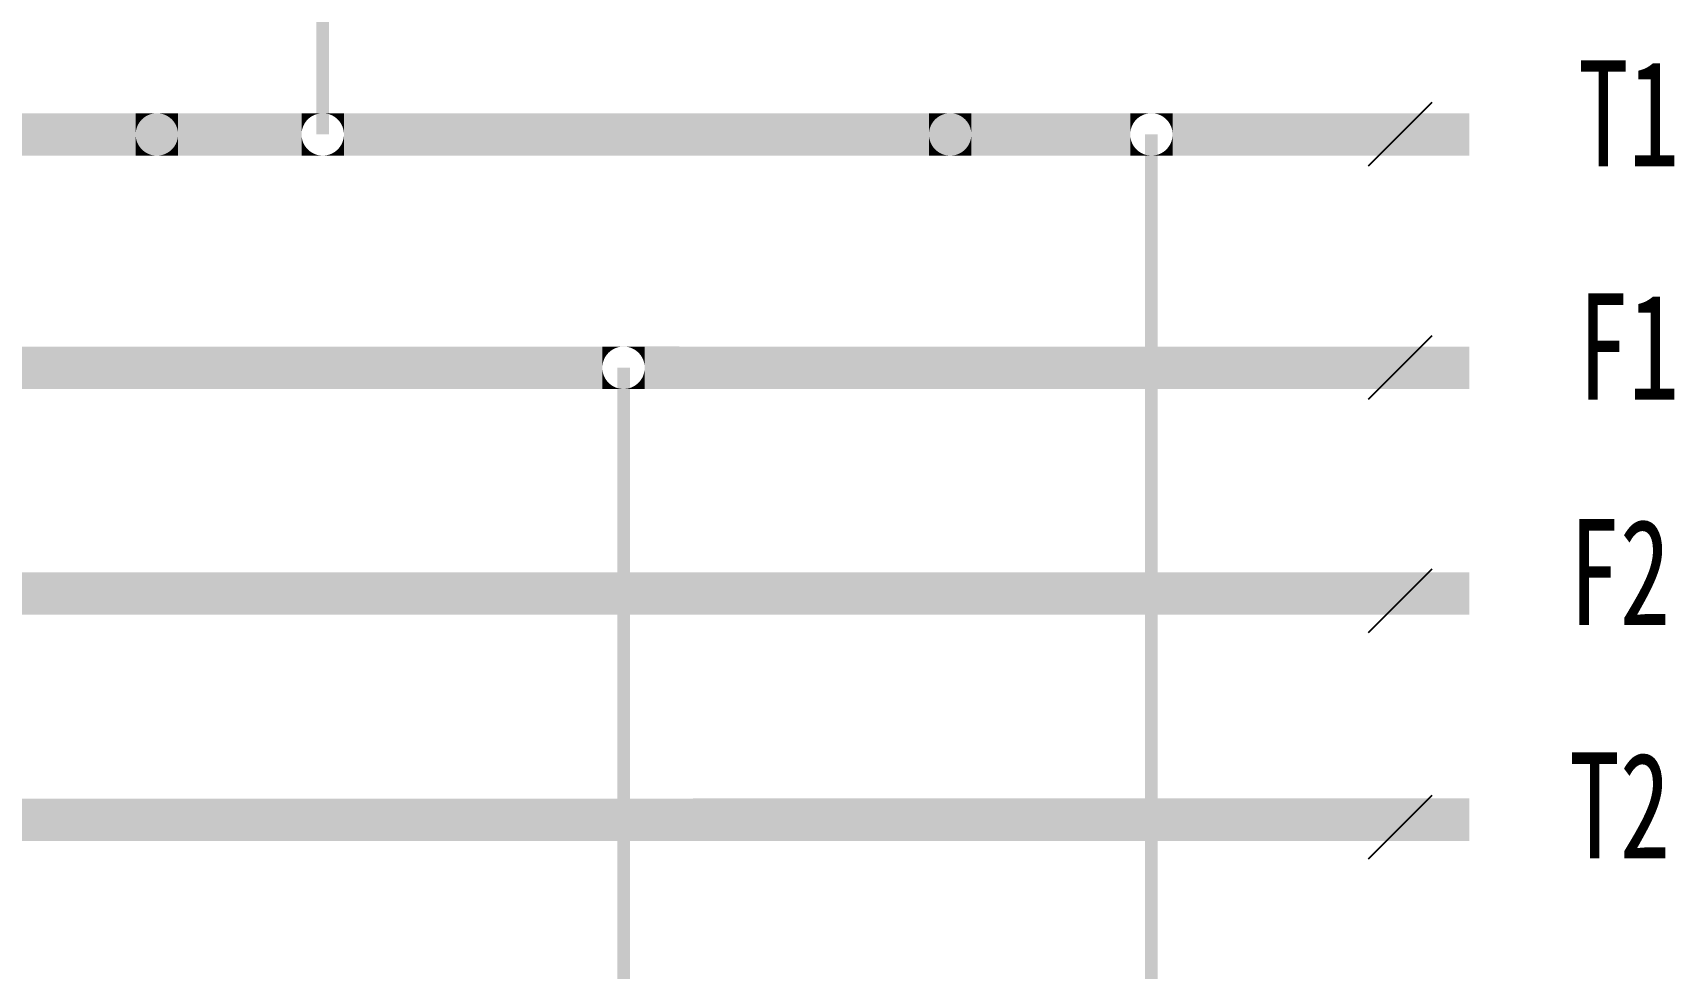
# Model space of a CAD drawing. Header units: millimetres. Extents: x 10667 to 23854, y -3427 to -2899.
# Drawn here: x 19593.9 to 19671.3, y -3181.9 to -3137.8 of the extents above; entities that cross this region are included whole.
import ezdxf

# ---------------------------------------------------------------- set-up
doc = ezdxf.new("R2010")
doc.units = ezdxf.units.MM
doc.header["$LTSCALE"] = 10
doc.layers.add('设备编号', color=2, linetype='Continuous')
doc.layers.add('连 接 线', color=1, linetype='Continuous')
doc.styles.add('HZ', font='SimSun.ttf', dxfattribs={"width": 0.7})

msp = doc.modelspace()

# ---------------------------------------------------------------- linework, layer by layer
at = {"layer": '连 接 线', "color": 3}
for p, q in [((19659.873, -3141.124), (19656.873, -3144.124)), ((19659.873, -3152.124), (19656.873, -3155.124)), ((19659.873, -3152.124), (19656.873, -3155.124)), ((19659.873, -3163.124), (19656.873, -3166.124)), ((19659.874, -3173.79), (19656.874, -3176.79))]:
    msp.add_line(p, q, dxfattribs=at)
at = {"layer": '连 接 线'}
for points, const_width in [([(19607.557, -3133.971), (19607.557, -3142.624)], 0.6), ([(19646.651, -3183.721), (19646.651, -3142.625)], 0.6), ([(19585.729, -3153.626), (19620.747, -3153.625)], 2), ([(19622.747, -3153.623), (19660.494, -3153.624)], 2), ([(19660.494, -3153.624), (19646.672, -3153.624)], 2), ([(19621.747, -3183.721), (19621.747, -3153.625)], 0.6), ([(19625.696, -3164.268), (19579.299, -3164.272)], 2), ([(19660.484, -3164.269), (19625.696, -3164.268)], 2), ([(19661.646, -3164.268), (19660.484, -3164.269)], 2), ([(19661.646, -3174.927), (19641.653, -3174.933)], 2), ([(19599.731, -3174.935), (19523.72, -3174.937)], 2), ([(19642.189, -3174.933), (19599.731, -3174.936)], 2), ([(19639.653, -3174.933), (19661.646, -3174.933)], 2), ([(19661.646, -3174.933), (19642.189, -3174.933)], 2)]:
    msp.add_lwpolyline(points, dxfattribs=dict(at, const_width=const_width))
at = {"layer": '连 接 线', "color": 1, "const_width": 2}
for points in [[(19573.065, -3142.624), (19603.449, -3142.624)], [(19600.731, -3142.624), (19606.559, -3142.624)], [(19608.557, -3142.624), (19642.189, -3142.624)], [(19642.189, -3142.624), (19645.652, -3142.624)], [(19647.641, -3142.624), (19661.646, -3142.624)], [(19642.773, -3153.624), (19661.646, -3153.624)]]:
    msp.add_lwpolyline(points, dxfattribs=at)
at = {"layer": '连 接 线'}
for points in [[(19598.731, -3141.625), (19599.731, -3141.625), (19598.731, -3141.629), (19599.818, -3141.629)], [(19598.731, -3141.629), (19599.644, -3141.629), (19598.731, -3141.625), (19599.731, -3141.625)], [(19598.731, -3141.629), (19599.818, -3141.629), (19598.731, -3141.64), (19599.905, -3141.64)], [(19598.731, -3141.64), (19599.557, -3141.64), (19598.731, -3141.629), (19599.644, -3141.629)], [(19598.731, -3141.659), (19599.472, -3141.659), (19598.731, -3141.64), (19599.557, -3141.64)], [(19598.731, -3141.685), (19599.389, -3141.685), (19598.731, -3141.659), (19599.472, -3141.659)], [(19598.731, -3141.719), (19599.308, -3141.719), (19598.731, -3141.685), (19599.389, -3141.685)], [(19598.731, -3141.759), (19599.231, -3141.759), (19598.731, -3141.719), (19599.308, -3141.719)], [(19598.731, -3141.806), (19599.157, -3141.806), (19598.731, -3141.759), (19599.231, -3141.759)], [(19598.731, -3141.859), (19599.088, -3141.859), (19598.731, -3141.806), (19599.157, -3141.806)], [(19598.731, -3141.918), (19599.024, -3141.918), (19598.731, -3141.859), (19599.088, -3141.859)], [(19598.731, -3141.982), (19598.965, -3141.982), (19598.731, -3141.918), (19599.024, -3141.918)], [(19598.731, -3142.051), (19598.912, -3142.051), (19598.731, -3141.982), (19598.965, -3141.982)], [(19598.731, -3142.125), (19598.865, -3142.125), (19598.731, -3142.051), (19598.912, -3142.051)], [(19598.731, -3142.202), (19598.825, -3142.202), (19598.731, -3142.125), (19598.865, -3142.125)], [(19599.818, -3141.629), (19600.731, -3141.629), (19599.731, -3141.625), (19600.731, -3141.625)], [(19599.905, -3141.64), (19600.731, -3141.64), (19599.818, -3141.629), (19600.731, -3141.629)], [(19599.99, -3141.659), (19600.731, -3141.659), (19599.905, -3141.64), (19600.731, -3141.64)], [(19600.073, -3141.685), (19600.731, -3141.685), (19599.99, -3141.659), (19600.731, -3141.659)], [(19600.154, -3141.719), (19600.731, -3141.719), (19600.073, -3141.685), (19600.731, -3141.685)], [(19600.231, -3141.759), (19600.731, -3141.759), (19600.154, -3141.719), (19600.731, -3141.719)], [(19600.305, -3141.806), (19600.731, -3141.806), (19600.231, -3141.759), (19600.731, -3141.759)], [(19600.374, -3141.859), (19600.731, -3141.859), (19600.305, -3141.806), (19600.731, -3141.806)], [(19600.438, -3141.918), (19600.731, -3141.918), (19600.374, -3141.859), (19600.731, -3141.859)], [(19600.497, -3141.982), (19600.731, -3141.982), (19600.438, -3141.918), (19600.731, -3141.918)], [(19600.55, -3142.051), (19600.731, -3142.051), (19600.497, -3141.982), (19600.731, -3141.982)], [(19600.597, -3142.125), (19600.731, -3142.125), (19600.55, -3142.051), (19600.731, -3142.051)], [(19600.637, -3142.202), (19600.731, -3142.202), (19600.597, -3142.125), (19600.731, -3142.125)], [(19607.557, -3141.624), (19606.557, -3141.624), (19607.47, -3141.628), (19606.557, -3141.628)], [(19606.557, -3141.625), (19607.557, -3141.625), (19606.557, -3141.629), (19607.644, -3141.629)], [(19606.557, -3141.629), (19607.47, -3141.629), (19606.557, -3141.625), (19607.557, -3141.625)], [(19606.557, -3141.625), (19607.557, -3141.625), (19606.557, -3141.629), (19607.644, -3141.629)], [(19606.557, -3141.629), (19607.47, -3141.629), (19606.557, -3141.625), (19607.557, -3141.625)], [(19607.47, -3141.628), (19606.557, -3141.628), (19607.383, -3141.639), (19606.557, -3141.639)], [(19606.557, -3141.629), (19607.644, -3141.629), (19606.557, -3141.64), (19607.73, -3141.64)], [(19606.557, -3141.64), (19607.383, -3141.64), (19606.557, -3141.629), (19607.47, -3141.629)], [(19606.557, -3141.629), (19607.644, -3141.629), (19606.557, -3141.64), (19607.73, -3141.64)], [(19606.557, -3141.64), (19607.383, -3141.64), (19606.557, -3141.629), (19607.47, -3141.629)], [(19607.383, -3141.639), (19606.557, -3141.639), (19607.298, -3141.658), (19606.557, -3141.658)], [(19606.557, -3141.659), (19607.298, -3141.659), (19606.557, -3141.64), (19607.383, -3141.64)], [(19606.557, -3141.659), (19607.298, -3141.659), (19606.557, -3141.64), (19607.383, -3141.64)], [(19607.298, -3141.658), (19606.557, -3141.658), (19607.215, -3141.684), (19606.557, -3141.684)], [(19606.557, -3141.685), (19607.215, -3141.685), (19606.557, -3141.659), (19607.298, -3141.659)], [(19606.557, -3141.685), (19607.215, -3141.685), (19606.557, -3141.659), (19607.298, -3141.659)], [(19607.215, -3141.684), (19606.557, -3141.684), (19607.134, -3141.718), (19606.557, -3141.718)], [(19606.557, -3141.719), (19607.134, -3141.719), (19606.557, -3141.685), (19607.215, -3141.685)], [(19606.557, -3141.719), (19607.134, -3141.719), (19606.557, -3141.685), (19607.215, -3141.685)], [(19607.134, -3141.718), (19606.557, -3141.718), (19607.057, -3141.758), (19606.557, -3141.758)], [(19606.557, -3141.759), (19607.057, -3141.759), (19606.557, -3141.719), (19607.134, -3141.719)], [(19606.557, -3141.759), (19607.057, -3141.759), (19606.557, -3141.719), (19607.134, -3141.719)], [(19607.057, -3141.758), (19606.557, -3141.758), (19606.983, -3141.805), (19606.557, -3141.805)], [(19606.557, -3141.806), (19606.983, -3141.806), (19606.557, -3141.759), (19607.057, -3141.759)], [(19606.557, -3141.806), (19606.983, -3141.806), (19606.557, -3141.759), (19607.057, -3141.759)], [(19606.983, -3141.805), (19606.557, -3141.805), (19606.914, -3141.858), (19606.557, -3141.858)], [(19606.557, -3141.859), (19606.914, -3141.859), (19606.557, -3141.806), (19606.983, -3141.806)], [(19606.557, -3141.859), (19606.914, -3141.859), (19606.557, -3141.806), (19606.983, -3141.806)], [(19606.914, -3141.858), (19606.557, -3141.858), (19606.85, -3141.917), (19606.557, -3141.917)], [(19606.557, -3141.918), (19606.85, -3141.918), (19606.557, -3141.859), (19606.914, -3141.859)], [(19606.557, -3141.918), (19606.85, -3141.918), (19606.557, -3141.859), (19606.914, -3141.859)], [(19606.85, -3141.917), (19606.557, -3141.917), (19606.791, -3141.981), (19606.557, -3141.981)], [(19606.557, -3141.982), (19606.791, -3141.982), (19606.557, -3141.918), (19606.85, -3141.918)], [(19606.557, -3141.982), (19606.791, -3141.982), (19606.557, -3141.918), (19606.85, -3141.918)], [(19606.791, -3141.981), (19606.557, -3141.981), (19606.738, -3142.05), (19606.557, -3142.05)], [(19606.557, -3142.051), (19606.738, -3142.051), (19606.557, -3141.982), (19606.791, -3141.982)], [(19606.557, -3142.051), (19606.738, -3142.051), (19606.557, -3141.982), (19606.791, -3141.982)], [(19606.738, -3142.05), (19606.557, -3142.05), (19606.691, -3142.124), (19606.557, -3142.124)], [(19606.557, -3142.125), (19606.691, -3142.125), (19606.557, -3142.051), (19606.738, -3142.051)], [(19606.557, -3142.125), (19606.691, -3142.125), (19606.557, -3142.051), (19606.738, -3142.051)], [(19606.691, -3142.124), (19606.557, -3142.124), (19606.65, -3142.201), (19606.557, -3142.201)], [(19606.557, -3142.202), (19606.65, -3142.202), (19606.557, -3142.125), (19606.691, -3142.125)], [(19606.557, -3142.202), (19606.65, -3142.202), (19606.557, -3142.125), (19606.691, -3142.125)], [(19608.557, -3141.628), (19607.644, -3141.628), (19608.557, -3141.624), (19607.557, -3141.624)], [(19607.644, -3141.629), (19608.557, -3141.629), (19607.557, -3141.625), (19608.557, -3141.625)], [(19607.644, -3141.629), (19608.557, -3141.629), (19607.557, -3141.625), (19608.557, -3141.625)], [(19608.557, -3141.639), (19607.73, -3141.639), (19608.557, -3141.628), (19607.644, -3141.628)], [(19607.73, -3141.64), (19608.557, -3141.64), (19607.644, -3141.629), (19608.557, -3141.629)], [(19607.73, -3141.64), (19608.557, -3141.64), (19607.644, -3141.629), (19608.557, -3141.629)], [(19608.557, -3141.658), (19607.816, -3141.658), (19608.557, -3141.639), (19607.73, -3141.639)], [(19607.816, -3141.659), (19608.557, -3141.659), (19607.73, -3141.64), (19608.557, -3141.64)], [(19607.816, -3141.659), (19608.557, -3141.659), (19607.73, -3141.64), (19608.557, -3141.64)], [(19608.557, -3141.684), (19607.899, -3141.684), (19608.557, -3141.658), (19607.816, -3141.658)], [(19607.899, -3141.685), (19608.557, -3141.685), (19607.816, -3141.659), (19608.557, -3141.659)], [(19607.899, -3141.685), (19608.557, -3141.685), (19607.816, -3141.659), (19608.557, -3141.659)], [(19608.557, -3141.718), (19607.979, -3141.718), (19608.557, -3141.684), (19607.899, -3141.684)], [(19607.979, -3141.719), (19608.557, -3141.719), (19607.899, -3141.685), (19608.557, -3141.685)], [(19607.979, -3141.719), (19608.557, -3141.719), (19607.899, -3141.685), (19608.557, -3141.685)], [(19608.557, -3141.758), (19608.057, -3141.758), (19608.557, -3141.718), (19607.979, -3141.718)], [(19608.057, -3141.759), (19608.557, -3141.759), (19607.979, -3141.719), (19608.557, -3141.719)], [(19608.057, -3141.759), (19608.557, -3141.759), (19607.979, -3141.719), (19608.557, -3141.719)], [(19608.557, -3141.805), (19608.13, -3141.805), (19608.557, -3141.758), (19608.057, -3141.758)], [(19608.13, -3141.806), (19608.557, -3141.806), (19608.057, -3141.759), (19608.557, -3141.759)], [(19608.13, -3141.806), (19608.557, -3141.806), (19608.057, -3141.759), (19608.557, -3141.759)], [(19608.557, -3141.858), (19608.199, -3141.858), (19608.557, -3141.805), (19608.13, -3141.805)], [(19608.199, -3141.859), (19608.557, -3141.859), (19608.13, -3141.806), (19608.557, -3141.806)], [(19608.199, -3141.859), (19608.557, -3141.859), (19608.13, -3141.806), (19608.557, -3141.806)], [(19608.557, -3141.917), (19608.264, -3141.917), (19608.557, -3141.858), (19608.199, -3141.858)], [(19608.264, -3141.918), (19608.557, -3141.918), (19608.199, -3141.859), (19608.557, -3141.859)], [(19608.264, -3141.918), (19608.557, -3141.918), (19608.199, -3141.859), (19608.557, -3141.859)], [(19608.557, -3141.981), (19608.323, -3141.981), (19608.557, -3141.917), (19608.264, -3141.917)], [(19608.323, -3141.982), (19608.557, -3141.982), (19608.264, -3141.918), (19608.557, -3141.918)], [(19608.323, -3141.982), (19608.557, -3141.982), (19608.264, -3141.918), (19608.557, -3141.918)], [(19608.557, -3142.05), (19608.376, -3142.05), (19608.557, -3141.981), (19608.323, -3141.981)], [(19608.376, -3142.051), (19608.557, -3142.051), (19608.323, -3141.982), (19608.557, -3141.982)], [(19608.376, -3142.051), (19608.557, -3142.051), (19608.323, -3141.982), (19608.557, -3141.982)], [(19608.557, -3142.124), (19608.423, -3142.124), (19608.557, -3142.05), (19608.376, -3142.05)], [(19608.423, -3142.125), (19608.557, -3142.125), (19608.376, -3142.051), (19608.557, -3142.051)], [(19608.423, -3142.125), (19608.557, -3142.125), (19608.376, -3142.051), (19608.557, -3142.051)], [(19608.557, -3142.201), (19608.463, -3142.201), (19608.557, -3142.124), (19608.423, -3142.124)], [(19608.463, -3142.202), (19608.557, -3142.202), (19608.423, -3142.125), (19608.557, -3142.125)], [(19608.463, -3142.202), (19608.557, -3142.202), (19608.423, -3142.125), (19608.557, -3142.125)], [(19636.155, -3141.624), (19637.155, -3141.624), (19636.155, -3141.628), (19637.242, -3141.628)], [(19636.155, -3141.628), (19637.068, -3141.628), (19636.155, -3141.624), (19637.155, -3141.624)], [(19636.155, -3141.628), (19637.242, -3141.628), (19636.155, -3141.639), (19637.329, -3141.639)], [(19636.155, -3141.639), (19636.982, -3141.639), (19636.155, -3141.628), (19637.068, -3141.628)], [(19636.155, -3141.658), (19636.896, -3141.658), (19636.155, -3141.639), (19636.982, -3141.639)], [(19636.155, -3141.684), (19636.813, -3141.684), (19636.155, -3141.658), (19636.896, -3141.658)], [(19636.155, -3141.718), (19636.733, -3141.718), (19636.155, -3141.684), (19636.813, -3141.684)], [(19636.155, -3141.758), (19636.655, -3141.758), (19636.155, -3141.718), (19636.733, -3141.718)], [(19636.155, -3141.805), (19636.582, -3141.805), (19636.155, -3141.758), (19636.655, -3141.758)], [(19636.155, -3141.858), (19636.512, -3141.858), (19636.155, -3141.805), (19636.582, -3141.805)], [(19636.155, -3141.917), (19636.448, -3141.917), (19636.155, -3141.858), (19636.512, -3141.858)], [(19636.155, -3141.981), (19636.389, -3141.981), (19636.155, -3141.917), (19636.448, -3141.917)], [(19636.155, -3142.05), (19636.336, -3142.05), (19636.155, -3141.981), (19636.389, -3141.981)], [(19636.155, -3142.124), (19636.289, -3142.124), (19636.155, -3142.05), (19636.336, -3142.05)], [(19636.155, -3142.201), (19636.249, -3142.201), (19636.155, -3142.124), (19636.289, -3142.124)], [(19637.242, -3141.628), (19638.155, -3141.628), (19637.155, -3141.624), (19638.155, -3141.624)], [(19637.329, -3141.639), (19638.155, -3141.639), (19637.242, -3141.628), (19638.155, -3141.628)], [(19637.414, -3141.658), (19638.155, -3141.658), (19637.329, -3141.639), (19638.155, -3141.639)], [(19637.497, -3141.684), (19638.155, -3141.684), (19637.414, -3141.658), (19638.155, -3141.658)], [(19637.578, -3141.718), (19638.155, -3141.718), (19637.497, -3141.684), (19638.155, -3141.684)], [(19637.655, -3141.758), (19638.155, -3141.758), (19637.578, -3141.718), (19638.155, -3141.718)], [(19637.729, -3141.805), (19638.155, -3141.805), (19637.655, -3141.758), (19638.155, -3141.758)], [(19637.798, -3141.858), (19638.155, -3141.858), (19637.729, -3141.805), (19638.155, -3141.805)], [(19637.862, -3141.917), (19638.155, -3141.917), (19637.798, -3141.858), (19638.155, -3141.858)], [(19637.921, -3141.981), (19638.155, -3141.981), (19637.862, -3141.917), (19638.155, -3141.917)], [(19637.974, -3142.05), (19638.155, -3142.05), (19637.921, -3141.981), (19638.155, -3141.981)], [(19638.021, -3142.124), (19638.155, -3142.124), (19637.974, -3142.05), (19638.155, -3142.05)], [(19638.062, -3142.201), (19638.155, -3142.201), (19638.021, -3142.124), (19638.155, -3142.124)], [(19645.65, -3141.624), (19646.65, -3141.624), (19645.65, -3141.628), (19646.737, -3141.628)], [(19645.65, -3141.628), (19646.563, -3141.628), (19645.65, -3141.624), (19646.65, -3141.624)], [(19645.65, -3141.628), (19646.737, -3141.628), (19645.65, -3141.639), (19646.824, -3141.639)], [(19645.65, -3141.639), (19646.477, -3141.639), (19645.65, -3141.628), (19646.563, -3141.628)], [(19645.65, -3141.658), (19646.392, -3141.658), (19645.65, -3141.639), (19646.477, -3141.639)], [(19645.65, -3141.684), (19646.308, -3141.684), (19645.65, -3141.658), (19646.392, -3141.658)], [(19645.65, -3141.718), (19646.228, -3141.718), (19645.65, -3141.684), (19646.308, -3141.684)], [(19645.65, -3141.758), (19646.15, -3141.758), (19645.65, -3141.718), (19646.228, -3141.718)], [(19645.65, -3141.805), (19646.077, -3141.805), (19645.65, -3141.758), (19646.15, -3141.758)], [(19645.65, -3141.858), (19646.008, -3141.858), (19645.65, -3141.805), (19646.077, -3141.805)], [(19645.65, -3141.917), (19645.943, -3141.917), (19645.65, -3141.858), (19646.008, -3141.858)], [(19645.65, -3141.981), (19645.884, -3141.981), (19645.65, -3141.917), (19645.943, -3141.917)], [(19645.65, -3142.05), (19645.831, -3142.05), (19645.65, -3141.981), (19645.884, -3141.981)], [(19645.65, -3142.124), (19645.784, -3142.124), (19645.65, -3142.05), (19645.831, -3142.05)], [(19645.65, -3142.201), (19645.744, -3142.201), (19645.65, -3142.124), (19645.784, -3142.124)], [(19646.737, -3141.628), (19647.65, -3141.628), (19646.65, -3141.624), (19647.65, -3141.624)], [(19646.824, -3141.639), (19647.65, -3141.639), (19646.737, -3141.628), (19647.65, -3141.628)], [(19646.909, -3141.658), (19647.65, -3141.658), (19646.824, -3141.639), (19647.65, -3141.639)], [(19646.992, -3141.684), (19647.65, -3141.684), (19646.909, -3141.658), (19647.65, -3141.658)], [(19647.073, -3141.718), (19647.65, -3141.718), (19646.992, -3141.684), (19647.65, -3141.684)], [(19647.15, -3141.758), (19647.65, -3141.758), (19647.073, -3141.718), (19647.65, -3141.718)], [(19647.224, -3141.805), (19647.65, -3141.805), (19647.15, -3141.758), (19647.65, -3141.758)], [(19647.293, -3141.858), (19647.65, -3141.858), (19647.224, -3141.805), (19647.65, -3141.805)], [(19647.357, -3141.917), (19647.65, -3141.917), (19647.293, -3141.858), (19647.65, -3141.858)], [(19647.416, -3141.981), (19647.65, -3141.981), (19647.357, -3141.917), (19647.65, -3141.917)], [(19647.469, -3142.05), (19647.65, -3142.05), (19647.416, -3141.981), (19647.65, -3141.981)], [(19647.516, -3142.124), (19647.65, -3142.124), (19647.469, -3142.05), (19647.65, -3142.05)], [(19647.557, -3142.201), (19647.65, -3142.201), (19647.516, -3142.124), (19647.65, -3142.124)], [(19598.731, -3142.283), (19598.791, -3142.283), (19598.731, -3142.202), (19598.825, -3142.202)], [(19598.731, -3142.366), (19598.765, -3142.366), (19598.731, -3142.283), (19598.791, -3142.283)], [(19598.731, -3142.451), (19598.746, -3142.451), (19598.731, -3142.366), (19598.765, -3142.366)], [(19598.731, -3142.538), (19598.735, -3142.538), (19598.731, -3142.451), (19598.746, -3142.451)], [(19598.731, -3142.625), (19598.731, -3142.625), (19598.731, -3142.538), (19598.735, -3142.538)], [(19598.731, -3142.625), (19598.731, -3142.625), (19598.731, -3142.712), (19598.735, -3142.712)], [(19598.731, -3142.712), (19598.735, -3142.712), (19598.731, -3142.798), (19598.746, -3142.798)], [(19598.731, -3142.798), (19598.746, -3142.798), (19598.731, -3142.884), (19598.765, -3142.884)], [(19598.731, -3142.884), (19598.765, -3142.884), (19598.731, -3142.967), (19598.791, -3142.967)], [(19600.671, -3142.283), (19600.731, -3142.283), (19600.637, -3142.202), (19600.731, -3142.202)], [(19600.697, -3142.366), (19600.731, -3142.366), (19600.671, -3142.283), (19600.731, -3142.283)], [(19600.671, -3142.967), (19600.731, -3142.967), (19600.697, -3142.884), (19600.731, -3142.884)], [(19600.716, -3142.451), (19600.731, -3142.451), (19600.697, -3142.366), (19600.731, -3142.366)], [(19600.697, -3142.884), (19600.731, -3142.884), (19600.716, -3142.798), (19600.731, -3142.798)], [(19600.727, -3142.538), (19600.731, -3142.538), (19600.716, -3142.451), (19600.731, -3142.451)], [(19600.716, -3142.798), (19600.731, -3142.798), (19600.727, -3142.712), (19600.731, -3142.712)], [(19600.731, -3142.625), (19600.731, -3142.625), (19600.727, -3142.538), (19600.731, -3142.538)], [(19600.727, -3142.712), (19600.731, -3142.712), (19600.731, -3142.625)], [(19606.65, -3142.201), (19606.557, -3142.201), (19606.617, -3142.282), (19606.557, -3142.282)], [(19606.557, -3142.283), (19606.617, -3142.283), (19606.557, -3142.202), (19606.65, -3142.202)], [(19606.557, -3142.283), (19606.617, -3142.283), (19606.557, -3142.202), (19606.65, -3142.202)], [(19606.617, -3142.282), (19606.557, -3142.282), (19606.591, -3142.365), (19606.557, -3142.365)], [(19606.557, -3142.366), (19606.591, -3142.366), (19606.557, -3142.283), (19606.617, -3142.283)], [(19606.557, -3142.366), (19606.591, -3142.366), (19606.557, -3142.283), (19606.617, -3142.283)], [(19606.591, -3142.365), (19606.557, -3142.365), (19606.572, -3142.45), (19606.557, -3142.45)], [(19606.557, -3142.451), (19606.572, -3142.451), (19606.557, -3142.366), (19606.591, -3142.366)], [(19606.557, -3142.451), (19606.572, -3142.451), (19606.557, -3142.366), (19606.591, -3142.366)], [(19606.572, -3142.45), (19606.557, -3142.45), (19606.561, -3142.537), (19606.557, -3142.537)], [(19606.557, -3142.538), (19606.561, -3142.538), (19606.557, -3142.451), (19606.572, -3142.451)], [(19606.557, -3142.538), (19606.561, -3142.538), (19606.557, -3142.451), (19606.572, -3142.451)], [(19606.561, -3142.537), (19606.557, -3142.537), (19606.557, -3142.624)], [(19606.557, -3142.625), (19606.557, -3142.625), (19606.557, -3142.538), (19606.561, -3142.538)], [(19606.557, -3142.625), (19606.557, -3142.625), (19606.557, -3142.538), (19606.561, -3142.538)], [(19606.557, -3142.624), (19606.557, -3142.624), (19606.561, -3142.711), (19606.557, -3142.711)], [(19606.557, -3142.625), (19606.557, -3142.625), (19606.557, -3142.712), (19606.561, -3142.712)], [(19606.557, -3142.625), (19606.557, -3142.625), (19606.557, -3142.712), (19606.561, -3142.712)], [(19606.561, -3142.711), (19606.557, -3142.711), (19606.572, -3142.798), (19606.557, -3142.798)], [(19606.557, -3142.712), (19606.561, -3142.712), (19606.557, -3142.798), (19606.572, -3142.798)], [(19606.557, -3142.712), (19606.561, -3142.712), (19606.557, -3142.798), (19606.572, -3142.798)], [(19606.557, -3142.798), (19606.572, -3142.798), (19606.557, -3142.884), (19606.591, -3142.884)], [(19606.557, -3142.798), (19606.572, -3142.798), (19606.557, -3142.884), (19606.591, -3142.884)], [(19606.572, -3142.798), (19606.557, -3142.798), (19606.591, -3142.883), (19606.557, -3142.883)], [(19606.591, -3142.883), (19606.557, -3142.883), (19606.617, -3142.966), (19606.557, -3142.966)], [(19606.557, -3142.884), (19606.591, -3142.884), (19606.557, -3142.967), (19606.617, -3142.967)], [(19606.557, -3142.884), (19606.591, -3142.884), (19606.557, -3142.967), (19606.617, -3142.967)], [(19608.557, -3142.282), (19608.496, -3142.282), (19608.557, -3142.201), (19608.463, -3142.201)], [(19608.496, -3142.283), (19608.557, -3142.283), (19608.463, -3142.202), (19608.557, -3142.202)], [(19608.496, -3142.283), (19608.557, -3142.283), (19608.463, -3142.202), (19608.557, -3142.202)], [(19608.557, -3142.365), (19608.523, -3142.365), (19608.557, -3142.282), (19608.496, -3142.282)], [(19608.523, -3142.366), (19608.557, -3142.366), (19608.496, -3142.283), (19608.557, -3142.283)], [(19608.523, -3142.366), (19608.557, -3142.366), (19608.496, -3142.283), (19608.557, -3142.283)], [(19608.557, -3142.883), (19608.523, -3142.883), (19608.557, -3142.966), (19608.496, -3142.966)], [(19608.496, -3142.967), (19608.557, -3142.967), (19608.523, -3142.884), (19608.557, -3142.884)], [(19608.496, -3142.967), (19608.557, -3142.967), (19608.523, -3142.884), (19608.557, -3142.884)], [(19608.557, -3142.45), (19608.542, -3142.45), (19608.557, -3142.365), (19608.523, -3142.365)], [(19608.542, -3142.451), (19608.557, -3142.451), (19608.523, -3142.366), (19608.557, -3142.366)], [(19608.542, -3142.451), (19608.557, -3142.451), (19608.523, -3142.366), (19608.557, -3142.366)], [(19608.523, -3142.884), (19608.557, -3142.884), (19608.542, -3142.798), (19608.557, -3142.798)], [(19608.523, -3142.884), (19608.557, -3142.884), (19608.542, -3142.798), (19608.557, -3142.798)], [(19608.557, -3142.798), (19608.542, -3142.798), (19608.557, -3142.883), (19608.523, -3142.883)], [(19608.557, -3142.537), (19608.553, -3142.537), (19608.557, -3142.45), (19608.542, -3142.45)], [(19608.553, -3142.538), (19608.557, -3142.538), (19608.542, -3142.451), (19608.557, -3142.451)], [(19608.553, -3142.538), (19608.557, -3142.538), (19608.542, -3142.451), (19608.557, -3142.451)], [(19608.557, -3142.711), (19608.553, -3142.711), (19608.557, -3142.798), (19608.542, -3142.798)], [(19608.542, -3142.798), (19608.557, -3142.798), (19608.553, -3142.712), (19608.557, -3142.712)], [(19608.542, -3142.798), (19608.557, -3142.798), (19608.553, -3142.712), (19608.557, -3142.712)], [(19608.557, -3142.624), (19608.557, -3142.624), (19608.557, -3142.537), (19608.553, -3142.537)], [(19608.557, -3142.625), (19608.557, -3142.625), (19608.553, -3142.538), (19608.557, -3142.538)], [(19608.557, -3142.625), (19608.557, -3142.625), (19608.553, -3142.538), (19608.557, -3142.538)], [(19608.557, -3142.624), (19608.557, -3142.624), (19608.557, -3142.711), (19608.553, -3142.711)], [(19608.553, -3142.712), (19608.557, -3142.712), (19608.557, -3142.625)], [(19608.553, -3142.712), (19608.557, -3142.712), (19608.557, -3142.625)], [(19636.155, -3142.282), (19636.216, -3142.282), (19636.155, -3142.201), (19636.249, -3142.201)], [(19636.155, -3142.365), (19636.189, -3142.365), (19636.155, -3142.282), (19636.216, -3142.282)], [(19636.155, -3142.45), (19636.17, -3142.45), (19636.155, -3142.365), (19636.189, -3142.365)], [(19636.155, -3142.537), (19636.159, -3142.537), (19636.155, -3142.45), (19636.17, -3142.45)], [(19636.155, -3142.624), (19636.155, -3142.624), (19636.155, -3142.537), (19636.159, -3142.537)], [(19636.155, -3142.624), (19636.155, -3142.624), (19636.155, -3142.711), (19636.159, -3142.711)], [(19636.155, -3142.711), (19636.159, -3142.711), (19636.155, -3142.798), (19636.17, -3142.798)], [(19636.155, -3142.798), (19636.17, -3142.798), (19636.155, -3142.883), (19636.189, -3142.883)], [(19636.155, -3142.883), (19636.189, -3142.883), (19636.155, -3142.966), (19636.216, -3142.966)], [(19638.095, -3142.282), (19638.155, -3142.282), (19638.062, -3142.201), (19638.155, -3142.201)], [(19638.121, -3142.365), (19638.155, -3142.365), (19638.095, -3142.282), (19638.155, -3142.282)], [(19638.095, -3142.966), (19638.155, -3142.966), (19638.121, -3142.883), (19638.155, -3142.883)], [(19638.14, -3142.45), (19638.155, -3142.45), (19638.121, -3142.365), (19638.155, -3142.365)], [(19638.121, -3142.883), (19638.155, -3142.883), (19638.14, -3142.798), (19638.155, -3142.798)], [(19638.151, -3142.537), (19638.155, -3142.537), (19638.14, -3142.45), (19638.155, -3142.45)], [(19638.14, -3142.798), (19638.155, -3142.798), (19638.151, -3142.711), (19638.155, -3142.711)], [(19638.155, -3142.624), (19638.155, -3142.624), (19638.151, -3142.537), (19638.155, -3142.537)], [(19638.151, -3142.711), (19638.155, -3142.711), (19638.155, -3142.624)], [(19645.65, -3142.282), (19645.711, -3142.282), (19645.65, -3142.201), (19645.744, -3142.201)], [(19645.65, -3142.365), (19645.684, -3142.365), (19645.65, -3142.282), (19645.711, -3142.282)], [(19645.65, -3142.45), (19645.666, -3142.45), (19645.65, -3142.365), (19645.684, -3142.365)], [(19645.65, -3142.537), (19645.654, -3142.537), (19645.65, -3142.45), (19645.666, -3142.45)], [(19645.65, -3142.624), (19645.65, -3142.624), (19645.65, -3142.537), (19645.654, -3142.537)], [(19645.65, -3142.624), (19645.65, -3142.624), (19645.65, -3142.711), (19645.654, -3142.711)], [(19645.65, -3142.711), (19645.654, -3142.711), (19645.65, -3142.798), (19645.666, -3142.798)], [(19645.65, -3142.798), (19645.666, -3142.798), (19645.65, -3142.883), (19645.684, -3142.883)], [(19645.65, -3142.883), (19645.684, -3142.883), (19645.65, -3142.966), (19645.711, -3142.966)], [(19647.59, -3142.282), (19647.65, -3142.282), (19647.557, -3142.201), (19647.65, -3142.201)], [(19647.616, -3142.365), (19647.65, -3142.365), (19647.59, -3142.282), (19647.65, -3142.282)], [(19647.59, -3142.966), (19647.65, -3142.966), (19647.616, -3142.883), (19647.65, -3142.883)], [(19647.635, -3142.45), (19647.65, -3142.45), (19647.616, -3142.365), (19647.65, -3142.365)], [(19647.616, -3142.883), (19647.65, -3142.883), (19647.635, -3142.798), (19647.65, -3142.798)], [(19647.647, -3142.537), (19647.65, -3142.537), (19647.635, -3142.45), (19647.65, -3142.45)], [(19647.635, -3142.798), (19647.65, -3142.798), (19647.647, -3142.711), (19647.65, -3142.711)], [(19647.65, -3142.624), (19647.65, -3142.624), (19647.647, -3142.537), (19647.65, -3142.537)], [(19647.647, -3142.711), (19647.65, -3142.711), (19647.65, -3142.624)], [(19598.731, -3142.967), (19598.791, -3142.967), (19598.731, -3143.047), (19598.825, -3143.047)], [(19598.731, -3143.047), (19598.825, -3143.047), (19598.731, -3143.125), (19598.865, -3143.125)], [(19598.731, -3143.125), (19598.865, -3143.125), (19598.731, -3143.198), (19598.912, -3143.198)], [(19598.731, -3143.198), (19598.912, -3143.198), (19598.731, -3143.268), (19598.965, -3143.268)], [(19598.731, -3143.268), (19598.965, -3143.268), (19598.731, -3143.332), (19599.024, -3143.332)], [(19598.731, -3143.332), (19599.024, -3143.332), (19598.731, -3143.391), (19599.088, -3143.391)], [(19598.731, -3143.391), (19599.088, -3143.391), (19598.731, -3143.444), (19599.157, -3143.444)], [(19598.731, -3143.444), (19599.157, -3143.444), (19598.731, -3143.491), (19599.231, -3143.491)], [(19598.731, -3143.491), (19599.231, -3143.491), (19598.731, -3143.531), (19599.308, -3143.531)], [(19598.731, -3143.531), (19599.308, -3143.531), (19598.731, -3143.565), (19599.389, -3143.565)], [(19598.731, -3143.565), (19599.389, -3143.565), (19598.731, -3143.591), (19599.472, -3143.591)], [(19598.731, -3143.591), (19599.472, -3143.591), (19598.731, -3143.61), (19599.557, -3143.61)], [(19598.731, -3143.61), (19599.557, -3143.61), (19598.731, -3143.621), (19599.644, -3143.621)], [(19598.731, -3143.621), (19599.644, -3143.621), (19598.731, -3143.625), (19599.731, -3143.625)], [(19599.731, -3143.625), (19600.731, -3143.625), (19599.818, -3143.621), (19600.731, -3143.621)], [(19599.818, -3143.621), (19600.731, -3143.621), (19599.905, -3143.61), (19600.731, -3143.61)], [(19599.905, -3143.61), (19600.731, -3143.61), (19599.99, -3143.591), (19600.731, -3143.591)], [(19599.99, -3143.591), (19600.731, -3143.591), (19600.073, -3143.565), (19600.731, -3143.565)], [(19600.073, -3143.565), (19600.731, -3143.565), (19600.154, -3143.531), (19600.731, -3143.531)], [(19600.154, -3143.531), (19600.731, -3143.531), (19600.231, -3143.491), (19600.731, -3143.491)], [(19600.231, -3143.491), (19600.731, -3143.491), (19600.305, -3143.444), (19600.731, -3143.444)], [(19600.305, -3143.444), (19600.731, -3143.444), (19600.374, -3143.391), (19600.731, -3143.391)], [(19600.374, -3143.391), (19600.731, -3143.391), (19600.438, -3143.332), (19600.731, -3143.332)], [(19600.438, -3143.332), (19600.731, -3143.332), (19600.497, -3143.268), (19600.731, -3143.268)], [(19600.497, -3143.268), (19600.731, -3143.268), (19600.55, -3143.198), (19600.731, -3143.198)], [(19600.55, -3143.198), (19600.731, -3143.198), (19600.597, -3143.125), (19600.731, -3143.125)], [(19600.597, -3143.125), (19600.731, -3143.125), (19600.637, -3143.047), (19600.731, -3143.047)], [(19600.637, -3143.047), (19600.731, -3143.047), (19600.671, -3142.967), (19600.731, -3142.967)], [(19606.617, -3142.966), (19606.557, -3142.966), (19606.65, -3143.046), (19606.557, -3143.046)], [(19606.557, -3142.967), (19606.617, -3142.967), (19606.557, -3143.047), (19606.65, -3143.047)], [(19606.557, -3142.967), (19606.617, -3142.967), (19606.557, -3143.047), (19606.65, -3143.047)], [(19606.65, -3143.046), (19606.557, -3143.046), (19606.691, -3143.124), (19606.557, -3143.124)], [(19606.557, -3143.047), (19606.65, -3143.047), (19606.557, -3143.125), (19606.691, -3143.125)], [(19606.557, -3143.047), (19606.65, -3143.047), (19606.557, -3143.125), (19606.691, -3143.125)], [(19606.691, -3143.124), (19606.557, -3143.124), (19606.738, -3143.197), (19606.557, -3143.197)], [(19606.557, -3143.125), (19606.691, -3143.125), (19606.557, -3143.198), (19606.738, -3143.198)], [(19606.557, -3143.125), (19606.691, -3143.125), (19606.557, -3143.198), (19606.738, -3143.198)], [(19606.738, -3143.197), (19606.557, -3143.197), (19606.791, -3143.267), (19606.557, -3143.267)], [(19606.557, -3143.198), (19606.738, -3143.198), (19606.557, -3143.268), (19606.791, -3143.268)], [(19606.557, -3143.198), (19606.738, -3143.198), (19606.557, -3143.268), (19606.791, -3143.268)], [(19606.791, -3143.267), (19606.557, -3143.267), (19606.85, -3143.331), (19606.557, -3143.331)], [(19606.557, -3143.268), (19606.791, -3143.268), (19606.557, -3143.332), (19606.85, -3143.332)], [(19606.557, -3143.268), (19606.791, -3143.268), (19606.557, -3143.332), (19606.85, -3143.332)], [(19606.85, -3143.331), (19606.557, -3143.331), (19606.914, -3143.39), (19606.557, -3143.39)], [(19606.557, -3143.332), (19606.85, -3143.332), (19606.557, -3143.391), (19606.914, -3143.391)], [(19606.557, -3143.332), (19606.85, -3143.332), (19606.557, -3143.391), (19606.914, -3143.391)], [(19606.914, -3143.39), (19606.557, -3143.39), (19606.983, -3143.443), (19606.557, -3143.443)], [(19606.557, -3143.391), (19606.914, -3143.391), (19606.557, -3143.444), (19606.983, -3143.444)], [(19606.557, -3143.391), (19606.914, -3143.391), (19606.557, -3143.444), (19606.983, -3143.444)], [(19606.983, -3143.443), (19606.557, -3143.443), (19607.057, -3143.49), (19606.557, -3143.49)], [(19606.557, -3143.444), (19606.983, -3143.444), (19606.557, -3143.491), (19607.057, -3143.491)], [(19606.557, -3143.444), (19606.983, -3143.444), (19606.557, -3143.491), (19607.057, -3143.491)], [(19607.057, -3143.49), (19606.557, -3143.49), (19607.134, -3143.53), (19606.557, -3143.53)], [(19606.557, -3143.491), (19607.057, -3143.491), (19606.557, -3143.531), (19607.134, -3143.531)], [(19606.557, -3143.491), (19607.057, -3143.491), (19606.557, -3143.531), (19607.134, -3143.531)], [(19607.134, -3143.53), (19606.557, -3143.53), (19607.215, -3143.564), (19606.557, -3143.564)], [(19606.557, -3143.531), (19607.134, -3143.531), (19606.557, -3143.565), (19607.215, -3143.565)], [(19606.557, -3143.531), (19607.134, -3143.531), (19606.557, -3143.565), (19607.215, -3143.565)], [(19607.215, -3143.564), (19606.557, -3143.564), (19607.298, -3143.59), (19606.557, -3143.59)], [(19606.557, -3143.565), (19607.215, -3143.565), (19606.557, -3143.591), (19607.298, -3143.591)], [(19606.557, -3143.565), (19607.215, -3143.565), (19606.557, -3143.591), (19607.298, -3143.591)], [(19607.298, -3143.59), (19606.557, -3143.59), (19607.383, -3143.609), (19606.557, -3143.609)], [(19606.557, -3143.591), (19607.298, -3143.591), (19606.557, -3143.61), (19607.383, -3143.61)], [(19606.557, -3143.591), (19607.298, -3143.591), (19606.557, -3143.61), (19607.383, -3143.61)], [(19607.383, -3143.609), (19606.557, -3143.609), (19607.47, -3143.62), (19606.557, -3143.62)], [(19606.557, -3143.61), (19607.383, -3143.61), (19606.557, -3143.621), (19607.47, -3143.621)], [(19606.557, -3143.61), (19607.383, -3143.61), (19606.557, -3143.621), (19607.47, -3143.621)], [(19607.47, -3143.62), (19606.557, -3143.62), (19607.557, -3143.624), (19606.557, -3143.624)], [(19606.557, -3143.621), (19607.47, -3143.621), (19606.557, -3143.625), (19607.557, -3143.625)], [(19606.557, -3143.621), (19607.47, -3143.621), (19606.557, -3143.625), (19607.557, -3143.625)], [(19608.557, -3143.62), (19607.47, -3143.62), (19608.557, -3143.609), (19607.383, -3143.609)], [(19608.557, -3143.624), (19607.557, -3143.624), (19608.557, -3143.62), (19607.47, -3143.62)], [(19608.557, -3143.62), (19607.644, -3143.62), (19608.557, -3143.624), (19607.557, -3143.624)], [(19607.557, -3143.625), (19608.557, -3143.625), (19607.644, -3143.621), (19608.557, -3143.621)], [(19607.557, -3143.625), (19608.557, -3143.625), (19607.644, -3143.621), (19608.557, -3143.621)], [(19608.557, -3143.609), (19607.73, -3143.609), (19608.557, -3143.62), (19607.644, -3143.62)], [(19607.644, -3143.621), (19608.557, -3143.621), (19607.73, -3143.61), (19608.557, -3143.61)], [(19607.644, -3143.621), (19608.557, -3143.621), (19607.73, -3143.61), (19608.557, -3143.61)], [(19608.557, -3143.59), (19607.816, -3143.59), (19608.557, -3143.609), (19607.73, -3143.609)], [(19607.73, -3143.61), (19608.557, -3143.61), (19607.816, -3143.591), (19608.557, -3143.591)], [(19607.73, -3143.61), (19608.557, -3143.61), (19607.816, -3143.591), (19608.557, -3143.591)], [(19608.557, -3143.564), (19607.899, -3143.564), (19608.557, -3143.59), (19607.816, -3143.59)], [(19607.816, -3143.591), (19608.557, -3143.591), (19607.899, -3143.565), (19608.557, -3143.565)], [(19607.816, -3143.591), (19608.557, -3143.591), (19607.899, -3143.565), (19608.557, -3143.565)], [(19608.557, -3143.53), (19607.979, -3143.53), (19608.557, -3143.564), (19607.899, -3143.564)], [(19607.899, -3143.565), (19608.557, -3143.565), (19607.979, -3143.531), (19608.557, -3143.531)], [(19607.899, -3143.565), (19608.557, -3143.565), (19607.979, -3143.531), (19608.557, -3143.531)], [(19608.557, -3143.49), (19608.057, -3143.49), (19608.557, -3143.53), (19607.979, -3143.53)], [(19607.979, -3143.531), (19608.557, -3143.531), (19608.057, -3143.491), (19608.557, -3143.491)], [(19607.979, -3143.531), (19608.557, -3143.531), (19608.057, -3143.491), (19608.557, -3143.491)], [(19608.557, -3143.443), (19608.13, -3143.443), (19608.557, -3143.49), (19608.057, -3143.49)], [(19608.057, -3143.491), (19608.557, -3143.491), (19608.13, -3143.444), (19608.557, -3143.444)], [(19608.057, -3143.491), (19608.557, -3143.491), (19608.13, -3143.444), (19608.557, -3143.444)], [(19608.557, -3143.39), (19608.199, -3143.39), (19608.557, -3143.443), (19608.13, -3143.443)], [(19608.13, -3143.444), (19608.557, -3143.444), (19608.199, -3143.391), (19608.557, -3143.391)], [(19608.13, -3143.444), (19608.557, -3143.444), (19608.199, -3143.391), (19608.557, -3143.391)], [(19608.557, -3143.331), (19608.264, -3143.331), (19608.557, -3143.39), (19608.199, -3143.39)], [(19608.199, -3143.391), (19608.557, -3143.391), (19608.264, -3143.332), (19608.557, -3143.332)], [(19608.199, -3143.391), (19608.557, -3143.391), (19608.264, -3143.332), (19608.557, -3143.332)], [(19608.557, -3143.267), (19608.323, -3143.267), (19608.557, -3143.331), (19608.264, -3143.331)], [(19608.264, -3143.332), (19608.557, -3143.332), (19608.323, -3143.268), (19608.557, -3143.268)], [(19608.264, -3143.332), (19608.557, -3143.332), (19608.323, -3143.268), (19608.557, -3143.268)], [(19608.557, -3143.197), (19608.376, -3143.197), (19608.557, -3143.267), (19608.323, -3143.267)], [(19608.323, -3143.268), (19608.557, -3143.268), (19608.376, -3143.198), (19608.557, -3143.198)], [(19608.323, -3143.268), (19608.557, -3143.268), (19608.376, -3143.198), (19608.557, -3143.198)], [(19608.557, -3143.124), (19608.423, -3143.124), (19608.557, -3143.197), (19608.376, -3143.197)], [(19608.376, -3143.198), (19608.557, -3143.198), (19608.423, -3143.125), (19608.557, -3143.125)], [(19608.376, -3143.198), (19608.557, -3143.198), (19608.423, -3143.125), (19608.557, -3143.125)], [(19608.557, -3143.046), (19608.463, -3143.046), (19608.557, -3143.124), (19608.423, -3143.124)], [(19608.423, -3143.125), (19608.557, -3143.125), (19608.463, -3143.047), (19608.557, -3143.047)], [(19608.423, -3143.125), (19608.557, -3143.125), (19608.463, -3143.047), (19608.557, -3143.047)], [(19608.557, -3142.966), (19608.496, -3142.966), (19608.557, -3143.046), (19608.463, -3143.046)], [(19608.463, -3143.047), (19608.557, -3143.047), (19608.496, -3142.967), (19608.557, -3142.967)], [(19608.463, -3143.047), (19608.557, -3143.047), (19608.496, -3142.967), (19608.557, -3142.967)], [(19636.155, -3142.966), (19636.216, -3142.966), (19636.155, -3143.046), (19636.249, -3143.046)], [(19636.155, -3143.046), (19636.249, -3143.046), (19636.155, -3143.124), (19636.289, -3143.124)], [(19636.155, -3143.124), (19636.289, -3143.124), (19636.155, -3143.197), (19636.336, -3143.197)], [(19636.155, -3143.197), (19636.336, -3143.197), (19636.155, -3143.267), (19636.389, -3143.267)], [(19636.155, -3143.267), (19636.389, -3143.267), (19636.155, -3143.331), (19636.448, -3143.331)], [(19636.155, -3143.331), (19636.448, -3143.331), (19636.155, -3143.39), (19636.512, -3143.39)], [(19636.155, -3143.39), (19636.512, -3143.39), (19636.155, -3143.443), (19636.582, -3143.443)], [(19636.155, -3143.443), (19636.582, -3143.443), (19636.155, -3143.49), (19636.655, -3143.49)], [(19636.155, -3143.49), (19636.655, -3143.49), (19636.155, -3143.53), (19636.733, -3143.53)], [(19636.155, -3143.53), (19636.733, -3143.53), (19636.155, -3143.564), (19636.813, -3143.564)], [(19636.155, -3143.564), (19636.813, -3143.564), (19636.155, -3143.59), (19636.896, -3143.59)], [(19636.155, -3143.59), (19636.896, -3143.59), (19636.155, -3143.609), (19636.982, -3143.609)], [(19636.155, -3143.609), (19636.982, -3143.609), (19636.155, -3143.62), (19637.068, -3143.62)], [(19636.155, -3143.62), (19637.068, -3143.62), (19636.155, -3143.624), (19637.155, -3143.624)], [(19637.155, -3143.624), (19638.155, -3143.624), (19637.242, -3143.62), (19638.155, -3143.62)], [(19637.242, -3143.62), (19638.155, -3143.62), (19637.329, -3143.609), (19638.155, -3143.609)], [(19637.329, -3143.609), (19638.155, -3143.609), (19637.414, -3143.59), (19638.155, -3143.59)], [(19637.414, -3143.59), (19638.155, -3143.59), (19637.497, -3143.564), (19638.155, -3143.564)], [(19637.497, -3143.564), (19638.155, -3143.564), (19637.578, -3143.53), (19638.155, -3143.53)], [(19637.578, -3143.53), (19638.155, -3143.53), (19637.655, -3143.49), (19638.155, -3143.49)], [(19637.655, -3143.49), (19638.155, -3143.49), (19637.729, -3143.443), (19638.155, -3143.443)], [(19637.729, -3143.443), (19638.155, -3143.443), (19637.798, -3143.39), (19638.155, -3143.39)], [(19637.798, -3143.39), (19638.155, -3143.39), (19637.862, -3143.331), (19638.155, -3143.331)], [(19637.862, -3143.331), (19638.155, -3143.331), (19637.921, -3143.267), (19638.155, -3143.267)], [(19637.921, -3143.267), (19638.155, -3143.267), (19637.974, -3143.197), (19638.155, -3143.197)], [(19637.974, -3143.197), (19638.155, -3143.197), (19638.021, -3143.124), (19638.155, -3143.124)], [(19638.021, -3143.124), (19638.155, -3143.124), (19638.062, -3143.046), (19638.155, -3143.046)], [(19638.062, -3143.046), (19638.155, -3143.046), (19638.095, -3142.966), (19638.155, -3142.966)], [(19645.65, -3142.966), (19645.711, -3142.966), (19645.65, -3143.046), (19645.744, -3143.046)], [(19645.65, -3143.046), (19645.744, -3143.046), (19645.65, -3143.124), (19645.784, -3143.124)], [(19645.65, -3143.124), (19645.784, -3143.124), (19645.65, -3143.197), (19645.831, -3143.197)], [(19645.65, -3143.197), (19645.831, -3143.197), (19645.65, -3143.267), (19645.884, -3143.267)], [(19645.65, -3143.267), (19645.884, -3143.267), (19645.65, -3143.331), (19645.943, -3143.331)], [(19645.65, -3143.331), (19645.943, -3143.331), (19645.65, -3143.39), (19646.008, -3143.39)], [(19645.65, -3143.39), (19646.008, -3143.39), (19645.65, -3143.443), (19646.077, -3143.443)], [(19645.65, -3143.443), (19646.077, -3143.443), (19645.65, -3143.49), (19646.15, -3143.49)], [(19645.65, -3143.49), (19646.15, -3143.49), (19645.65, -3143.53), (19646.228, -3143.53)], [(19645.65, -3143.53), (19646.228, -3143.53), (19645.65, -3143.564), (19646.308, -3143.564)], [(19645.65, -3143.564), (19646.308, -3143.564), (19645.65, -3143.59), (19646.392, -3143.59)], [(19645.65, -3143.59), (19646.392, -3143.59), (19645.65, -3143.609), (19646.477, -3143.609)], [(19645.65, -3143.609), (19646.477, -3143.609), (19645.65, -3143.62), (19646.563, -3143.62)], [(19645.65, -3143.62), (19646.563, -3143.62), (19645.65, -3143.624), (19646.65, -3143.624)], [(19646.65, -3143.624), (19647.65, -3143.624), (19646.737, -3143.62), (19647.65, -3143.62)], [(19646.737, -3143.62), (19647.65, -3143.62), (19646.824, -3143.609), (19647.65, -3143.609)], [(19646.824, -3143.609), (19647.65, -3143.609), (19646.909, -3143.59), (19647.65, -3143.59)], [(19646.909, -3143.59), (19647.65, -3143.59), (19646.992, -3143.564), (19647.65, -3143.564)], [(19646.992, -3143.564), (19647.65, -3143.564), (19647.073, -3143.53), (19647.65, -3143.53)], [(19647.073, -3143.53), (19647.65, -3143.53), (19647.15, -3143.49), (19647.65, -3143.49)], [(19647.15, -3143.49), (19647.65, -3143.49), (19647.224, -3143.443), (19647.65, -3143.443)], [(19647.224, -3143.443), (19647.65, -3143.443), (19647.293, -3143.39), (19647.65, -3143.39)], [(19647.293, -3143.39), (19647.65, -3143.39), (19647.357, -3143.331), (19647.65, -3143.331)], [(19647.357, -3143.331), (19647.65, -3143.331), (19647.416, -3143.267), (19647.65, -3143.267)], [(19647.416, -3143.267), (19647.65, -3143.267), (19647.469, -3143.197), (19647.65, -3143.197)], [(19647.469, -3143.197), (19647.65, -3143.197), (19647.516, -3143.124), (19647.65, -3143.124)], [(19647.516, -3143.124), (19647.65, -3143.124), (19647.557, -3143.046), (19647.65, -3143.046)], [(19647.557, -3143.046), (19647.65, -3143.046), (19647.59, -3142.966), (19647.65, -3142.966)], [(19620.747, -3152.625), (19621.747, -3152.625), (19620.747, -3152.629), (19621.834, -3152.629)], [(19620.747, -3152.629), (19621.659, -3152.629), (19620.747, -3152.625), (19621.747, -3152.625)], [(19620.747, -3152.629), (19621.834, -3152.629), (19620.747, -3152.64), (19621.92, -3152.64)], [(19620.747, -3152.64), (19621.573, -3152.64), (19620.747, -3152.629), (19621.659, -3152.629)], [(19620.747, -3152.659), (19621.488, -3152.659), (19620.747, -3152.64), (19621.573, -3152.64)], [(19620.747, -3152.685), (19621.404, -3152.685), (19620.747, -3152.659), (19621.488, -3152.659)], [(19620.747, -3152.719), (19621.324, -3152.719), (19620.747, -3152.685), (19621.404, -3152.685)], [(19620.747, -3152.759), (19621.247, -3152.759), (19620.747, -3152.719), (19621.324, -3152.719)], [(19620.747, -3152.806), (19621.173, -3152.806), (19620.747, -3152.759), (19621.247, -3152.759)], [(19620.747, -3152.859), (19621.104, -3152.859), (19620.747, -3152.806), (19621.173, -3152.806)], [(19620.747, -3152.918), (19621.039, -3152.918), (19620.747, -3152.859), (19621.104, -3152.859)], [(19620.747, -3152.982), (19620.98, -3152.982), (19620.747, -3152.918), (19621.039, -3152.918)], [(19620.747, -3153.051), (19620.927, -3153.051), (19620.747, -3152.982), (19620.98, -3152.982)], [(19621.834, -3152.629), (19622.747, -3152.629), (19621.747, -3152.625), (19622.747, -3152.625)], [(19621.92, -3152.64), (19622.747, -3152.64), (19621.834, -3152.629), (19622.747, -3152.629)], [(19622.005, -3152.659), (19622.747, -3152.659), (19621.92, -3152.64), (19622.747, -3152.64)], [(19622.089, -3152.685), (19622.747, -3152.685), (19622.005, -3152.659), (19622.747, -3152.659)], [(19622.169, -3152.719), (19622.747, -3152.719), (19622.089, -3152.685), (19622.747, -3152.685)], [(19622.247, -3152.759), (19622.747, -3152.759), (19622.169, -3152.719), (19622.747, -3152.719)], [(19622.32, -3152.806), (19622.747, -3152.806), (19622.247, -3152.759), (19622.747, -3152.759)], [(19622.389, -3152.859), (19622.747, -3152.859), (19622.32, -3152.806), (19622.747, -3152.806)], [(19622.454, -3152.918), (19622.747, -3152.918), (19622.389, -3152.859), (19622.747, -3152.859)], [(19622.513, -3152.982), (19622.747, -3152.982), (19622.454, -3152.918), (19622.747, -3152.918)], [(19622.566, -3153.051), (19622.747, -3153.051), (19622.513, -3152.982), (19622.747, -3152.982)], [(19620.747, -3153.125), (19620.88, -3153.125), (19620.747, -3153.051), (19620.927, -3153.051)], [(19620.747, -3153.202), (19620.84, -3153.202), (19620.747, -3153.125), (19620.88, -3153.125)], [(19620.747, -3153.283), (19620.807, -3153.283), (19620.747, -3153.202), (19620.84, -3153.202)], [(19620.747, -3153.366), (19620.781, -3153.366), (19620.747, -3153.283), (19620.807, -3153.283)], [(19620.747, -3153.451), (19620.762, -3153.451), (19620.747, -3153.366), (19620.781, -3153.366)], [(19620.747, -3153.538), (19620.75, -3153.538), (19620.747, -3153.451), (19620.762, -3153.451)], [(19620.747, -3153.625), (19620.747, -3153.625), (19620.747, -3153.538), (19620.75, -3153.538)], [(19620.747, -3153.625), (19620.747, -3153.625), (19620.747, -3153.712), (19620.75, -3153.712)], [(19620.747, -3153.712), (19620.75, -3153.712), (19620.747, -3153.799), (19620.762, -3153.799)], [(19622.613, -3153.125), (19622.747, -3153.125), (19622.566, -3153.051), (19622.747, -3153.051)], [(19622.653, -3153.202), (19622.747, -3153.202), (19622.613, -3153.125), (19622.747, -3153.125)], [(19622.686, -3153.283), (19622.747, -3153.283), (19622.653, -3153.202), (19622.747, -3153.202)], [(19622.712, -3153.366), (19622.747, -3153.366), (19622.686, -3153.283), (19622.747, -3153.283)], [(19622.731, -3153.451), (19622.747, -3153.451), (19622.712, -3153.366), (19622.747, -3153.366)], [(19622.743, -3153.538), (19622.747, -3153.538), (19622.731, -3153.451), (19622.747, -3153.451)], [(19622.731, -3153.799), (19622.747, -3153.799), (19622.743, -3153.712), (19622.747, -3153.712)], [(19622.747, -3153.625), (19622.747, -3153.625), (19622.743, -3153.538), (19622.747, -3153.538)], [(19622.743, -3153.712), (19622.747, -3153.712), (19622.747, -3153.625)], [(19620.747, -3153.799), (19620.762, -3153.799), (19620.747, -3153.884), (19620.781, -3153.884)], [(19620.747, -3153.884), (19620.781, -3153.884), (19620.747, -3153.967), (19620.807, -3153.967)], [(19620.747, -3153.967), (19620.807, -3153.967), (19620.747, -3154.048), (19620.84, -3154.048)], [(19620.747, -3154.048), (19620.84, -3154.048), (19620.747, -3154.125), (19620.88, -3154.125)], [(19620.747, -3154.125), (19620.88, -3154.125), (19620.747, -3154.198), (19620.927, -3154.198)], [(19620.747, -3154.198), (19620.927, -3154.198), (19620.747, -3154.268), (19620.98, -3154.268)], [(19620.747, -3154.268), (19620.98, -3154.268), (19620.747, -3154.332), (19621.039, -3154.332)], [(19620.747, -3154.332), (19621.039, -3154.332), (19620.747, -3154.391), (19621.104, -3154.391)], [(19620.747, -3154.391), (19621.104, -3154.391), (19620.747, -3154.444), (19621.173, -3154.444)], [(19620.747, -3154.444), (19621.173, -3154.444), (19620.747, -3154.491), (19621.247, -3154.491)], [(19620.747, -3154.491), (19621.247, -3154.491), (19620.747, -3154.531), (19621.324, -3154.531)], [(19620.747, -3154.531), (19621.324, -3154.531), (19620.747, -3154.565), (19621.404, -3154.565)], [(19620.747, -3154.565), (19621.404, -3154.565), (19620.747, -3154.591), (19621.488, -3154.591)], [(19622.005, -3154.591), (19622.747, -3154.591), (19622.089, -3154.565), (19622.747, -3154.565)], [(19622.089, -3154.565), (19622.747, -3154.565), (19622.169, -3154.531), (19622.747, -3154.531)], [(19622.169, -3154.531), (19622.747, -3154.531), (19622.247, -3154.491), (19622.747, -3154.491)], [(19622.247, -3154.491), (19622.747, -3154.491), (19622.32, -3154.444), (19622.747, -3154.444)], [(19622.32, -3154.444), (19622.747, -3154.444), (19622.389, -3154.391), (19622.747, -3154.391)], [(19622.389, -3154.391), (19622.747, -3154.391), (19622.454, -3154.332), (19622.747, -3154.332)], [(19622.454, -3154.332), (19622.747, -3154.332), (19622.513, -3154.268), (19622.747, -3154.268)], [(19622.513, -3154.268), (19622.747, -3154.268), (19622.566, -3154.198), (19622.747, -3154.198)], [(19622.566, -3154.198), (19622.747, -3154.198), (19622.613, -3154.125), (19622.747, -3154.125)], [(19622.613, -3154.125), (19622.747, -3154.125), (19622.653, -3154.048), (19622.747, -3154.048)], [(19622.653, -3154.048), (19622.747, -3154.048), (19622.686, -3153.967), (19622.747, -3153.967)], [(19622.686, -3153.967), (19622.747, -3153.967), (19622.712, -3153.884), (19622.747, -3153.884)], [(19622.712, -3153.884), (19622.747, -3153.884), (19622.731, -3153.799), (19622.747, -3153.799)], [(19620.747, -3154.591), (19621.488, -3154.591), (19620.747, -3154.61), (19621.573, -3154.61)], [(19620.747, -3154.61), (19621.573, -3154.61), (19620.747, -3154.621), (19621.659, -3154.621)], [(19620.747, -3154.621), (19621.659, -3154.621), (19620.747, -3154.625), (19621.747, -3154.625)], [(19621.747, -3154.625), (19622.747, -3154.625), (19621.834, -3154.621), (19622.747, -3154.621)], [(19621.834, -3154.621), (19622.747, -3154.621), (19621.92, -3154.61), (19622.747, -3154.61)], [(19621.92, -3154.61), (19622.747, -3154.61), (19622.005, -3154.591), (19622.747, -3154.591)]]:
    msp.add_solid(points, dxfattribs=at)

# ---------------------------------------------------------------- texts
at = {"layer": '设备编号', "color": 6, "style": 'HZ', "width": 0.7}
for s, p in [('T1', (19666.778, -3144.124)), ('F1', (19666.778, -3155.124)), ('F2', (19666.363, -3165.761)), ('T2', (19666.363, -3176.761))]:
    msp.add_text(s, height=5, dxfattribs=at).set_placement(p)

doc.saveas('drawing.dxf')
